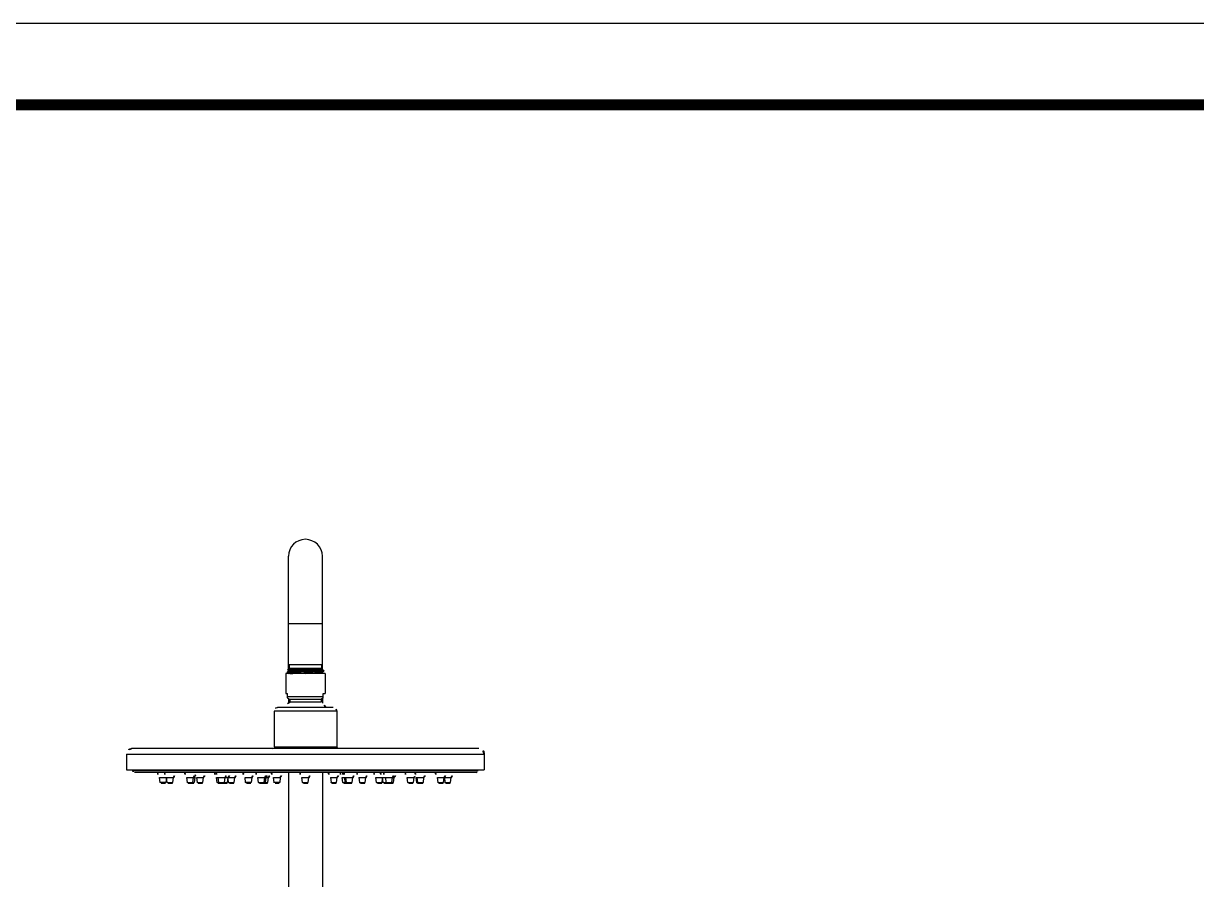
# Model space of a CAD drawing. Extents: x 16296660632 to 16296678915, y -37409619871 to -37409615350.
# Drawn here: x 16296676040 to 16296676695, y -37409617069 to -37409616590 of the extents above; entities that cross this region are included whole.
import ezdxf

# ---------------------------------------------------------------- set-up
doc = ezdxf.new("R2010")
doc.units = 0
doc.header["$LTSCALE"] = 10
doc.header["$MEASUREMENT"] = 0
doc.layers.get('0').update_dxf_attribs({"linetype": 'CONTINUOUS'})

msp = doc.modelspace()

# ---------------------------------------------------------------- linework, layer by layer
at = {"ltscale": 0.5}
for p, q in [((16296676187.563299, -37409616951.000816), (16296676187.563299, -37409616887.950821)), ((16296676206.563299, -37409616951.391502), (16296676206.563299, -37409616887.950821)), ((16296676187.563299, -37409616925.450821), (16296676206.563299, -37409616925.450821)), ((16296676186.063299, -37409616953.500816), (16296676186.063299, -37409616964.700821)), ((16296676208.063299, -37409616953.500816), (16296676186.063299, -37409616953.500816)), ((16296676186.813299, -37409616952.731987), (16296676186.825291, -37409616952.718132)), ((16296676186.813299, -37409616952.731987), (16296676186.813299, -37409616953.03199)), ((16296676187.825609, -37409616952.139847), (16296676186.825291, -37409616952.718132)), ((16296676186.825291, -37409616953.045853), (16296676187.61232, -37409616953.500816)), ((16296676188.063299, -37409616950.500816), (16296676187.14222, -37409616951.421898)), ((16296676187.14222, -37409616951.421898), (16296676187.145531, -37409616951.430962)), ((16296676187.145531, -37409616951.430962), (16296676187.825609, -37409616951.824127)), ((16296676187.563299, -37409616951.672478), (16296676187.563299, -37409616952.291496)), ((16296676187.56657, -37409616948.500816), (16296676206.56003, -37409616948.500816)), ((16296676188.063299, -37409616948.500816), (16296676188.063299, -37409616950.500816)), ((16296676188.063299, -37409616950.500816), (16296676206.063299, -37409616950.500816)), ((16296676206.063299, -37409616948.500816), (16296676206.063299, -37409616950.500816)), ((16296676206.063299, -37409616950.500816), (16296676206.41379, -37409616950.851318)), ((16296676206.30098, -37409616950.924141), (16296676206.41029, -37409616950.860939)), ((16296676207.30131, -37409616951.818138), (16296676206.30098, -37409616951.239853)), ((16296676206.30098, -37409616952.724136), (16296676207.30131, -37409616952.145851)), ((16296676207.09837, -37409616953.500816), (16296676206.30098, -37409616953.039848)), ((16296676206.41029, -37409616950.860939), (16296676206.41379, -37409616950.851318)), ((16296676206.563299, -37409616952.572479), (16296676206.563299, -37409616953.191513)), ((16296676207.313299, -37409616951.831993), (16296676207.30131, -37409616951.818138)), ((16296676207.313299, -37409616952.131989), (16296676207.30131, -37409616952.145851)), ((16296676207.313299, -37409616951.831993), (16296676207.313299, -37409616952.131989)), ((16296676208.063299, -37409616953.500816), (16296676208.063299, -37409616964.700821)), ((16296676186.063299, -37409616964.700821), (16296676187.063299, -37409616964.700821)), ((16296676187.063299, -37409616967.167488), (16296676187.063299, -37409616964.700821)), ((16296676207.063299, -37409616966.500816), (16296676187.063299, -37409616966.500816)), ((16296676207.063299, -37409616967.167488), (16296676207.063299, -37409616964.700821)), ((16296676207.063299, -37409616964.700821), (16296676208.063299, -37409616964.700821)), ((16296676212.563299, -37409616972.500816), (16296676181.563299, -37409616972.500816)), ((16296676187.063299, -37409616967.167488), (16296676188.313299, -37409616968.000816)), ((16296676187.563299, -37409616967.500816), (16296676187.563299, -37409616970.039886)), ((16296676188.313299, -37409616968.000816), (16296676188.313299, -37409616969.500816)), ((16296676205.813299, -37409616968.000816), (16296676188.313299, -37409616968.000816)), ((16296676205.813299, -37409616969.500816), (16296676188.313299, -37409616969.500816)), ((16296676207.063299, -37409616967.167488), (16296676205.813299, -37409616968.000816)), ((16296676205.813299, -37409616968.000816), (16296676205.813299, -37409616969.500816)), ((16296676206.563299, -37409616967.500816), (16296676206.563299, -37409616970.039886)), ((16296676179.563299, -37409616974.500816), (16296676179.563299, -37409616994.500816)), ((16296676214.563299, -37409616974.500816), (16296676179.563299, -37409616974.500816)), ((16296676214.563299, -37409616974.500816), (16296676214.563299, -37409616994.500816)), ((16296676097.063299, -37409616998.500816), (16296676097.063299, -37409617007.300827)), ((16296676097.063299, -37409616998.500816), (16296676297.063299, -37409616998.500816)), ((16296676294.063299, -37409616995.500816), (16296676100.063299, -37409616995.500816)), ((16296676179.563299, -37409616994.500816), (16296676214.563299, -37409616994.500816)), ((16296676297.063299, -37409616998.500816), (16296676297.063299, -37409617007.300827)), ((16296676097.063299, -37409617007.300827), (16296676297.063299, -37409617007.300827)), ((16296676100.563299, -37409617007.300827), (16296676100.563299, -37409617007.800827)), ((16296676100.563299, -37409617007.800827), (16296676293.563299, -37409617007.800827)), ((16296676292.563299, -37409617008.800827), (16296676101.563299, -37409617008.800827)), ((16296676115.93108, -37409617014.362839), (16296676115.585831, -37409617011.600822)), ((16296676115.585831, -37409617011.600822), (16296676119.38583, -37409617011.600822)), ((16296676119.38583, -37409617011.600822), (16296676119.040569, -37409617014.362839)), ((16296676119.82588, -37409617014.362839), (16296676119.480631, -37409617011.600822)), ((16296676119.480631, -37409617011.600822), (16296676123.280621, -37409617011.600822)), ((16296676122.935369, -37409617014.362839), (16296676123.280621, -37409617011.600822)), ((16296676131.129021, -37409617014.362839), (16296676130.78377, -37409617011.600822)), ((16296676130.78377, -37409617011.600822), (16296676135.301319, -37409617011.600822)), ((16296676134.23852, -37409617014.362839), (16296676134.583771, -37409617011.600822)), ((16296676135.301319, -37409617011.600822), (16296676134.95607, -37409617014.362839)), ((16296676136.692551, -37409617014.362839), (16296676136.3473, -37409617011.600822)), ((16296676136.3473, -37409617011.600822), (16296676140.147301, -37409617011.600822)), ((16296676139.80205, -37409617014.362839), (16296676140.147301, -37409617011.600822)), ((16296676147.76207, -37409617014.362839), (16296676147.416809, -37409617011.600822)), ((16296676147.416809, -37409617011.600822), (16296676157.61363, -37409617011.600822)), ((16296676148.734091, -37409617014.362839), (16296676148.38883, -37409617011.600822)), ((16296676151.84358, -37409617014.362839), (16296676152.188829, -37409617011.600822)), ((16296676153.60223, -37409617014.362839), (16296676153.947479, -37409617011.600822)), ((16296676154.15888, -37409617014.362839), (16296676153.88056, -37409617012.13623)), ((16296676157.268379, -37409617014.362839), (16296676157.61363, -37409617011.600822)), ((16296676163.677561, -37409617014.362839), (16296676163.33231, -37409617011.600822)), ((16296676163.33231, -37409617011.600822), (16296676167.132311, -37409617011.600822)), ((16296676167.132311, -37409617011.600822), (16296676166.78706, -37409617014.362839)), ((16296676170.917761, -37409617014.362839), (16296676170.57251, -37409617011.600822)), ((16296676170.57251, -37409617011.600822), (16296676176.455391, -37409617011.600822)), ((16296676174.02725, -37409617014.362839), (16296676174.372511, -37409617011.600822)), ((16296676174.255659, -37409617014.362839), (16296676174.60091, -37409617011.600822)), ((16296676174.744801, -37409617014.362839), (16296676175.090059, -37409617011.600822)), ((16296676176.11014, -37409617014.362839), (16296676176.455391, -37409617011.600822)), ((16296676179.59306, -37409617014.362839), (16296676179.247801, -37409617011.600822)), ((16296676179.247801, -37409617011.600822), (16296676183.0478, -37409617011.600822)), ((16296676183.0478, -37409617011.600822), (16296676182.702551, -37409617014.362839)), ((16296676187.563299, -37409617008.800827), (16296676187.563299, -37409617135.650833)), ((16296676195.508551, -37409617014.362839), (16296676195.1633, -37409617011.600822)), ((16296676195.1633, -37409617011.600822), (16296676198.963301, -37409617011.600822)), ((16296676198.61805, -37409617014.362839), (16296676198.963301, -37409617011.600822)), ((16296676206.563299, -37409617008.800827), (16296676206.563299, -37409617135.650833)), ((16296676211.078791, -37409617011.600822), (16296676211.42404, -37409617014.362839)), ((16296676211.078791, -37409617011.600822), (16296676214.87879, -37409617011.600822)), ((16296676214.533541, -37409617014.362839), (16296676214.87879, -37409617011.600822)), ((16296676218.01646, -37409617014.362839), (16296676217.671209, -37409617011.600822)), ((16296676217.671209, -37409617011.600822), (16296676223.55409, -37409617011.600822)), ((16296676219.38179, -37409617014.362839), (16296676219.036539, -37409617011.600822)), ((16296676219.87093, -37409617014.362839), (16296676219.525681, -37409617011.600822)), ((16296676220.09934, -37409617014.362839), (16296676219.754089, -37409617011.600822)), ((16296676223.208839, -37409617014.362839), (16296676223.55409, -37409617011.600822)), ((16296676226.994289, -37409617011.600822), (16296676227.33954, -37409617014.362839)), ((16296676226.994289, -37409617011.600822), (16296676230.794291, -37409617011.600822)), ((16296676230.44903, -37409617014.362839), (16296676230.794291, -37409617011.600822)), ((16296676236.858219, -37409617014.362839), (16296676236.51296, -37409617011.600822)), ((16296676236.51296, -37409617011.600822), (16296676246.70978, -37409617011.600822)), ((16296676239.96771, -37409617014.362839), (16296676240.24604, -37409617012.13623)), ((16296676240.52437, -37409617014.362839), (16296676240.17911, -37409617011.600822)), ((16296676242.28301, -37409617014.362839), (16296676241.937759, -37409617011.600822)), ((16296676245.392509, -37409617014.362839), (16296676245.737761, -37409617011.600822)), ((16296676246.364531, -37409617014.362839), (16296676246.70978, -37409617011.600822)), ((16296676254.324551, -37409617014.362839), (16296676253.9793, -37409617011.600822)), ((16296676253.9793, -37409617011.600822), (16296676257.779289, -37409617011.600822)), ((16296676257.43404, -37409617014.362839), (16296676257.779289, -37409617011.600822)), ((16296676258.825279, -37409617011.600822), (16296676259.17053, -37409617014.362839)), ((16296676258.825279, -37409617011.600822), (16296676263.342819, -37409617011.600822)), ((16296676259.888081, -37409617014.362839), (16296676259.54282, -37409617011.600822)), ((16296676262.99757, -37409617014.362839), (16296676263.342819, -37409617011.600822)), ((16296676271.191219, -37409617014.362839), (16296676270.84597, -37409617011.600822)), ((16296676270.84597, -37409617011.600822), (16296676274.645969, -37409617011.600822)), ((16296676274.30072, -37409617014.362839), (16296676274.645969, -37409617011.600822)), ((16296676274.74077, -37409617011.600822), (16296676275.08602, -37409617014.362839)), ((16296676274.74077, -37409617011.600822), (16296676278.54077, -37409617011.600822)), ((16296676278.19552, -37409617014.362839), (16296676278.54077, -37409617011.600822)), ((16296676293.563299, -37409617007.300827), (16296676293.563299, -37409617007.800827)), ((16296676119.040569, -37409617014.362839), (16296676115.93108, -37409617014.362839)), ((16296676116.427219, -37409617014.800827), (16296676118.544439, -37409617014.800827)), ((16296676119.82588, -37409617014.362839), (16296676122.935369, -37409617014.362839)), ((16296676120.32225, -37409617014.800827), (16296676122.438999, -37409617014.800827)), ((16296676131.129021, -37409617014.362839), (16296676134.95607, -37409617014.362839)), ((16296676131.625811, -37409617014.800827), (16296676133.74173, -37409617014.800827)), ((16296676133.801929, -37409617014.800827), (16296676134.45993, -37409617014.800827)), ((16296676136.692551, -37409617014.362839), (16296676139.80205, -37409617014.362839)), ((16296676137.1887, -37409617014.800827), (16296676139.305901, -37409617014.800827)), ((16296676147.76207, -37409617014.362839), (16296676153.60223, -37409617014.362839)), ((16296676148.258209, -37409617014.800827), (16296676153.106091, -37409617014.800827)), ((16296676154.15888, -37409617014.362839), (16296676157.268379, -37409617014.362839)), ((16296676154.655479, -37409617014.800827), (16296676156.77178, -37409617014.800827)), ((16296676166.78706, -37409617014.362839), (16296676163.677561, -37409617014.362839)), ((16296676164.1737, -37409617014.800827), (16296676166.29092, -37409617014.800827)), ((16296676170.917761, -37409617014.362839), (16296676176.11014, -37409617014.362839)), ((16296676171.414169, -37409617014.800827), (16296676175.61397, -37409617014.800827)), ((16296676182.702551, -37409617014.362839), (16296676179.59306, -37409617014.362839)), ((16296676180.089199, -37409617014.800827), (16296676182.206409, -37409617014.800827)), ((16296676195.508551, -37409617014.362839), (16296676198.61805, -37409617014.362839)), ((16296676196.004721, -37409617014.800827), (16296676198.12191, -37409617014.800827)), ((16296676211.42404, -37409617014.362839), (16296676214.533541, -37409617014.362839)), ((16296676211.920179, -37409617014.800827), (16296676214.037399, -37409617014.800827)), ((16296676218.01646, -37409617014.362839), (16296676223.208839, -37409617014.362839)), ((16296676218.5126, -37409617014.800827), (16296676222.712311, -37409617014.800827)), ((16296676227.33954, -37409617014.362839), (16296676230.44903, -37409617014.362839)), ((16296676227.83568, -37409617014.800827), (16296676229.9529, -37409617014.800827)), ((16296676236.858219, -37409617014.362839), (16296676239.96771, -37409617014.362839)), ((16296676237.354691, -37409617014.800827), (16296676239.471239, -37409617014.800827)), ((16296676240.52437, -37409617014.362839), (16296676246.364531, -37409617014.362839)), ((16296676241.020519, -37409617014.800827), (16296676245.868389, -37409617014.800827)), ((16296676254.324551, -37409617014.362839), (16296676257.43404, -37409617014.362839)), ((16296676254.8207, -37409617014.800827), (16296676256.937889, -37409617014.800827)), ((16296676259.17053, -37409617014.362839), (16296676262.99757, -37409617014.362839)), ((16296676259.66667, -37409617014.800827), (16296676262.50095, -37409617014.800827)), ((16296676271.191219, -37409617014.362839), (16296676274.30072, -37409617014.362839)), ((16296676271.688009, -37409617014.800827), (16296676273.80393, -37409617014.800827)), ((16296676275.08602, -37409617014.362839), (16296676278.19552, -37409617014.362839)), ((16296676275.582161, -37409617014.800827), (16296676277.699381, -37409617014.800827))]:
    msp.add_line(p, q, dxfattribs=at)
msp.add_lwpolyline([(16296675383.89217, -37409618552.346237), (16296678062.106159, -37409618552.346237), (16296678062.106159, -37409616589.968231), (16296675383.89217, -37409616589.968231)], close=True, dxfattribs=at)
at = {"color": 5, "linetype": 'ByBlock', "lineweight": 200, "const_width": 6.171}
msp.add_lwpolyline([(16296675426.9583, -37409618468.318962), (16296678018.778299, -37409618468.318962), (16296678018.778299, -37409616635.531967), (16296675426.9583, -37409616635.531967)], close=True, dxfattribs=at)
at = {"ltscale": 0.5}
for points in [[(16296676187.825609, -37409616951.824127), (16296676187.84057, -37409616951.834251), (16296676187.87989, -37409616951.877037), (16296676187.911831, -37409616951.96875), (16296676187.891041, -37409616952.067932), (16296676187.8484, -37409616952.123268), (16296676187.82567, -37409616952.139816)], [(16296676206.30093, -37409616951.239807), (16296676206.278191, -37409616951.223267), (16296676206.235559, -37409616951.167931), (16296676206.21476, -37409616951.068748), (16296676206.2467, -37409616950.977043), (16296676206.28602, -37409616950.93425), (16296676206.300989, -37409616950.924133)], [(16296676206.30093, -37409616953.039818), (16296676206.278191, -37409616953.02327), (16296676206.235559, -37409616952.967934), (16296676206.21476, -37409616952.868736), (16296676206.2467, -37409616952.777031), (16296676206.28602, -37409616952.734253), (16296676206.300989, -37409616952.724129)]]:
    msp.add_lwpolyline(points, dxfattribs=at)
for centre, radius, start, end in [((16296676197.063299, -37409616887.950821), 9.5, 0, 180), ((16296676181.563299, -37409616974.500816), 2, 90, 180), ((16296676191.64575, -37409616975.315987), 6.702337, 119.815475285, 155.163599705), ((16296676202.48085, -37409616975.315987), 6.702337, 24.836400295, 60.184524715), ((16296676212.563299, -37409616974.500816), 2, 0, 90), ((16296676100.063299, -37409616998.500816), 3, 90, 180), ((16296676178.563299, -37409616994.500816), 1, 270, 0), ((16296676215.563299, -37409616994.500816), 1, 180, 270), ((16296676294.063299, -37409616998.500816), 3, 0, 90), ((16296676101.563299, -37409617007.800827), 1, 180, 270), ((16296676118.599461, -37409617008.800827), 4.113636, 180, 222.895491975), ((16296676122.494261, -37409617008.800827), 4.113636, 180, 222.895491975), ((16296676116.37219, -37409617008.800827), 4.113636, 317.104508025, 317.877759843), ((16296676120.266991, -37409617008.800827), 4.113636, 317.104508025, 0), ((16296676133.797409, -37409617008.800827), 4.113636, 180, 222.895491975), ((16296676131.570141, -37409617008.800827), 4.113636, 317.104508025, 0), ((16296676132.28768, -37409617008.800827), 4.113636, 317.104508025, 329.605987769), ((16296676139.360941, -37409617008.800827), 4.113636, 197.76643762, 222.895491975), ((16296676137.133659, -37409617008.800827), 4.113636, 317.104508025, 0), ((16296676150.43045, -37409617008.800827), 4.113636, 180, 222.895491975), ((16296676151.40247, -37409617008.800827), 4.113636, 180, 222.895491975), ((16296676149.1752, -37409617008.800827), 4.113636, 317.104508025, 0), ((16296676150.933849, -37409617008.800827), 4.113636, 317.104508025, 0), ((16296676154.599991, -37409617008.800827), 4.113636, 317.104508025, 0), ((16296676166.345949, -37409617008.800827), 4.113636, 180, 222.895491975), ((16296676164.11867, -37409617008.800827), 4.113636, 317.104508025, 0), ((16296676173.58614, -37409617008.800827), 4.113636, 180, 222.895491975), ((16296676171.35887, -37409617008.800827), 4.113636, 317.104508025, 0), ((16296676171.58728, -37409617008.800827), 4.113636, 317.104508025, 0), ((16296676172.07642, -37409617008.800827), 4.113636, 317.104508025, 0), ((16296676173.44175, -37409617008.800827), 4.113636, 317.104508025, 0), ((16296676182.26144, -37409617008.800827), 4.113636, 180, 222.895491975), ((16296676180.03417, -37409617008.800827), 4.113636, 317.104508025, 0), ((16296676198.176929, -37409617008.800827), 4.113636, 180, 222.895491975), ((16296676195.949659, -37409617008.800827), 4.113636, 317.104508025, 0), ((16296676214.09243, -37409617008.800827), 4.113636, 180, 222.895491975), ((16296676211.86516, -37409617008.800827), 4.113636, 317.104508025, 0), ((16296676220.684839, -37409617008.800827), 4.113636, 180, 222.895491975), ((16296676222.050171, -37409617008.800827), 4.113636, 180, 222.895491975), ((16296676222.53932, -37409617008.800827), 4.113636, 180, 222.895491975), ((16296676222.767719, -37409617008.800827), 4.113636, 180, 222.895491975), ((16296676220.540449, -37409617008.800827), 4.113636, 317.104508025, 0), ((16296676230.007919, -37409617008.800827), 4.113636, 180, 222.895491975), ((16296676227.780649, -37409617008.800827), 4.113636, 317.104508025, 0), ((16296676239.5266, -37409617008.800827), 4.113636, 180, 222.895491975), ((16296676243.192751, -37409617008.800827), 4.113636, 180, 222.895491975), ((16296676244.951401, -37409617008.800827), 4.113636, 180, 222.895491975), ((16296676242.724119, -37409617008.800827), 4.113636, 317.104508025, 0), ((16296676243.69614, -37409617008.800827), 4.113636, 317.104508025, 0), ((16296676256.992929, -37409617008.800827), 4.113636, 180, 222.895491975), ((16296676254.765659, -37409617008.800827), 4.113636, 317.104508025, 342.23356238), ((16296676261.838909, -37409617008.800827), 4.113636, 210.394012231, 222.895491975), ((16296676262.556459, -37409617008.800827), 4.113636, 180, 222.895491975), ((16296676260.329189, -37409617008.800827), 4.113636, 317.104508025, 0), ((16296676273.85961, -37409617008.800827), 4.113636, 180, 222.895491975), ((16296676271.63233, -37409617008.800827), 4.113636, 317.104508025, 0), ((16296676277.75441, -37409617008.800827), 4.113636, 222.122240157, 222.895491975), ((16296676275.52713, -37409617008.800827), 4.113636, 317.104508025, 0), ((16296676292.563299, -37409617007.800827), 1, 270, 0), ((16296676116.427219, -37409617014.300827), 0.5, 187.124813025, 270), ((16296676118.544439, -37409617014.300827), 0.5, 270, 352.875186975), ((16296676120.32202, -37409617014.300827), 0.5, 187.124813025, 270), ((16296676122.43923, -37409617014.300827), 0.5, 270, 352.875186975), ((16296676131.62516, -37409617014.300827), 0.5, 187.124813025, 270), ((16296676133.74238, -37409617014.300827), 0.5, 270, 352.875186975), ((16296676134.45993, -37409617014.300827), 0.5, 270, 352.875186975), ((16296676137.18869, -37409617014.300827), 0.5, 187.124813025, 270), ((16296676139.30591, -37409617014.300827), 0.5, 270, 352.875186975), ((16296676148.258209, -37409617014.300827), 0.5, 187.124813025, 270), ((16296676149.230221, -37409617014.300827), 0.5, 187.124813025, 270), ((16296676151.347441, -37409617014.300827), 0.5, 270, 352.875186975), ((16296676153.106091, -37409617014.300827), 0.5, 270, 352.875186975), ((16296676154.65502, -37409617014.300827), 0.5, 187.124813025, 270), ((16296676156.77224, -37409617014.300827), 0.5, 270, 352.875186975), ((16296676164.1737, -37409617014.300827), 0.5, 187.124813025, 270), ((16296676166.29092, -37409617014.300827), 0.5, 270, 352.875186975), ((16296676171.4139, -37409617014.300827), 0.5, 187.124813025, 270), ((16296676173.531111, -37409617014.300827), 0.5, 270, 352.875186975), ((16296676173.75952, -37409617014.300827), 0.5, 270, 352.875186975), ((16296676174.248659, -37409617014.300827), 0.5, 270, 352.875186975), ((16296676175.614, -37409617014.300827), 0.5, 270, 352.875186975), ((16296676180.089199, -37409617014.300827), 0.5, 187.124813025, 270), ((16296676182.206409, -37409617014.300827), 0.5, 270, 352.875186975), ((16296676196.00469, -37409617014.300827), 0.5, 187.124813025, 270), ((16296676198.12191, -37409617014.300827), 0.5, 270, 352.875186975), ((16296676211.920179, -37409617014.300827), 0.5, 187.124813025, 270), ((16296676214.037399, -37409617014.300827), 0.5, 270, 352.875186975), ((16296676218.5126, -37409617014.300827), 0.5, 187.124813025, 270), ((16296676219.87793, -37409617014.300827), 0.5, 187.124813025, 270), ((16296676220.367069, -37409617014.300827), 0.5, 187.124813025, 270), ((16296676220.59548, -37409617014.300827), 0.5, 187.124813025, 270), ((16296676222.7127, -37409617014.300827), 0.5, 270, 352.875186975), ((16296676227.83568, -37409617014.300827), 0.5, 187.124813025, 270), ((16296676229.9529, -37409617014.300827), 0.5, 270, 352.875186975), ((16296676237.354361, -37409617014.300827), 0.5, 187.124813025, 270), ((16296676239.471569, -37409617014.300827), 0.5, 270, 352.875186975), ((16296676241.0205, -37409617014.300827), 0.5, 187.124813025, 270), ((16296676242.77915, -37409617014.300827), 0.5, 187.124813025, 270), ((16296676244.89637, -37409617014.300827), 0.5, 270, 352.875186975), ((16296676245.868389, -37409617014.300827), 0.5, 270, 352.875186975), ((16296676254.82069, -37409617014.300827), 0.5, 187.124813025, 270), ((16296676256.937901, -37409617014.300827), 0.5, 270, 352.875186975), ((16296676259.66667, -37409617014.300827), 0.5, 187.124813025, 270), ((16296676260.38422, -37409617014.300827), 0.5, 187.124813025, 270), ((16296676262.501431, -37409617014.300827), 0.5, 270, 352.875186975), ((16296676271.687361, -37409617014.300827), 0.5, 187.124813025, 270), ((16296676273.804581, -37409617014.300827), 0.5, 270, 352.875186975), ((16296676275.582161, -37409617014.300827), 0.5, 187.124813025, 270), ((16296676277.699381, -37409617014.300827), 0.5, 270, 352.875186975)]:
    msp.add_arc(centre, radius, start, end, dxfattribs=at)
for points, knots in [([(16296676207.28463, -37409616952.153419), (16296676207.268921, -37409616952.159302), (16296676207.228901, -37409616952.169479), (16296676207.157009, -37409616952.182693), (16296676207.06197, -37409616952.196022), (16296676206.944071, -37409616952.209503), (16296676206.803499, -37409616952.223053), (16296676206.57181, -37409616952.242371), (16296676206.22827, -37409616952.265831), (16296676205.753679, -37409616952.292793), (16296676205.19935, -37409616952.319862), (16296676204.57036, -37409616952.347023), (16296676203.87248, -37409616952.374229), (16296676203.11211, -37409616952.401482), (16296676201.994011, -37409616952.43885), (16296676200.496571, -37409616952.484741), (16296676198.619129, -37409616952.538597), (16296676196.6847, -37409616952.592506), (16296676194.764139, -37409616952.646423), (16296676193.20435, -37409616952.692108), (16296676192.01613, -37409616952.72924), (16296676191.189051, -37409616952.756523), (16296676190.41589, -37409616952.783783), (16296676189.70372, -37409616952.810997), (16296676189.059099, -37409616952.838173), (16296676188.487921, -37409616952.865257), (16296676187.99543, -37409616952.89225), (16296676187.636391, -37409616952.91571), (16296676187.39188, -37409616952.934967), (16296676187.241461, -37409616952.94854), (16296676187.113569, -37409616952.962044), (16296676187.00848, -37409616952.975487), (16296676186.93539, -37409616952.987228), (16296676186.888531, -37409616952.997063), (16296676186.86216, -37409616953.003723), (16296676186.841129, -37409616953.010582), (16296676186.824909, -37409616953.017593), (16296676186.813311, -37409616953.025963), (16296676186.813299, -37409616953.03199)], [0, 0, 0, 0, 0.0024550201, 0.006018952, 0.0106981341, 0.0164890721, 0.0233803587, 0.0313582579, 0.0505041025, 0.073756017, 0.1009034219, 0.1317000809, 0.16586411, 0.203082542, 0.2430152713, 0.3295372035, 0.4222646831, 0.5178042356, 0.6126594215, 0.703358924, 0.7461038087, 0.7865842041, 0.8244284726, 0.8592905645, 0.8908516947, 0.9188224747, 0.9429485565, 0.9630117749, 0.9714614604, 0.978832079, 0.9851074747, 0.9902752656, 0.9943293066, 0.9959383246, 0.9972697147, 0.9983269683, 0.9991180682, 1, 1, 1, 1]), ([(16296676186.813299, -37409616953.03199), (16296676186.813299, -37409616953.033173), (16296676186.814871, -37409616953.039482), (16296676186.820869, -37409616953.043297), (16296676186.825291, -37409616953.045853)], [0, 0, 0, 0, 0.1879711207, 1, 1, 1, 1]), ([(16296676186.825291, -37409616952.718132), (16296676186.83005, -37409616952.715393), (16296676186.84189, -37409616952.710243), (16296676186.87361, -37409616952.700127), (16296676186.92844, -37409616952.688377), (16296676187.011921, -37409616952.674957), (16296676187.118839, -37409616952.661438), (16296676187.24893, -37409616952.647797), (16296676187.467779, -37409616952.62825), (16296676187.79674, -37409616952.604584), (16296676188.255659, -37409616952.577438), (16296676188.796789, -37409616952.550171), (16296676189.415091, -37409616952.522797), (16296676190.10479, -37409616952.495369), (16296676190.859449, -37409616952.467888), (16296676191.974661, -37409616952.430153), (16296676193.473921, -37409616952.383842), (16296676195.359261, -37409616952.329536), (16296676197.3081, -37409616952.275192), (16296676199.24782, -37409616952.22084), (16296676200.82568, -37409616952.174782), (16296676202.02927, -37409616952.137337), (16296676202.86797, -37409616952.109833), (16296676203.652479, -37409616952.082336), (16296676204.375481, -37409616952.054893), (16296676205.03021, -37409616952.027481), (16296676205.610571, -37409616952.000153), (16296676206.111151, -37409616951.972931), (16296676206.47617, -37409616951.949272), (16296676206.7248, -37409616951.929848), (16296676206.877781, -37409616951.916161), (16296676207.00786, -37409616951.902542), (16296676207.11475, -37409616951.888977), (16296676207.189091, -37409616951.877136), (16296676207.236759, -37409616951.867233), (16296676207.26358, -37409616951.860512), (16296676207.284981, -37409616951.853592), (16296676207.301451, -37409616951.846527), (16296676207.31329, -37409616951.838097), (16296676207.313299, -37409616951.831993)], [0, 0, 0, 0, 0.0008031811, 0.0018774122, 0.0048651208, 0.0089849323, 0.0142370828, 0.0206147072, 0.0281040908, 0.0463532334, 0.0688210284, 0.0953021739, 0.1255515017, 0.159287372, 0.1961963603, 0.2359349436, 0.3223945863, 0.4154495666, 0.5116355136, 0.6073716051, 0.6990937413, 0.7423733057, 0.7833881026, 0.8217551858, 0.8571175537, 0.8891462231, 0.9175425809, 0.9420435864, 0.9624238711, 0.9710085865, 0.9784976036, 0.9848738018, 0.9901251143, 0.9942444577, 0.9958789392, 0.997231214, 0.998304895, 0.9991078658, 1, 1, 1, 1]), ([(16296676197.063299, -37409616951.136612), (16296676196.42631, -37409616951.148613), (16296676195.17502, -37409616951.172112), (16296676193.632641, -37409616951.201988), (16296676192.450661, -37409616951.226212), (16296676191.62352, -37409616951.244011), (16296676190.847691, -37409616951.261757), (16296676190.130569, -37409616951.279457), (16296676189.478979, -37409616951.297089), (16296676188.89905, -37409616951.314651), (16296676188.463131, -37409616951.329773), (16296676188.154249, -37409616951.342056), (16296676187.953739, -37409616951.350853), (16296676187.7747, -37409616951.359627), (16296676187.617531, -37409616951.36837), (16296676187.48258, -37409616951.377083), (16296676187.37015, -37409616951.385719), (16296676187.280479, -37409616951.394287), (16296676187.22006, -37409616951.401787), (16296676187.183371, -37409616951.408157), (16296676187.16433, -37409616951.412399), (16296676187.15383, -37409616951.415703), (16296676187.142229, -37409616951.421898)], [0, 0, 0, 0, 0.192669158, 0.3784719121, 0.4665233845, 0.5501899487, 0.6286684455, 0.7012080827, 0.7671223494, 0.8257905897, 0.8766639149, 0.8990293307, 0.9192752328, 0.93735841, 0.9532383, 0.9668782457, 0.9782524783, 0.9873383956, 0.9941210419, 0.9966496171, 0.9986064133, 1, 1, 1, 1]), ([(16296676187.825609, -37409616951.824127), (16296676187.82222, -37409616951.822166), (16296676187.81675, -37409616951.818611), (16296676187.811279, -37409616951.810501), (16296676187.814039, -37409616951.801598), (16296676187.822651, -37409616951.794807), (16296676187.835831, -37409616951.787949), (16296676187.854509, -37409616951.781143), (16296676187.878599, -37409616951.774246), (16296676187.908199, -37409616951.767319), (16296676187.943291, -37409616951.760361), (16296676188.000919, -37409616951.750473), (16296676188.086639, -37409616951.738411), (16296676188.20574, -37409616951.724564), (16296676188.346149, -37409616951.71067), (16296676188.507561, -37409616951.696739), (16296676188.689569, -37409616951.682777), (16296676188.891741, -37409616951.6688), (16296676189.20015, -37409616951.649353), (16296676189.632059, -37409616951.625412), (16296676190.20303, -37409616951.59761), (16296676190.84005, -37409616951.569763), (16296676191.537001, -37409616951.541862), (16296676192.287161, -37409616951.513931), (16296676193.083321, -37409616951.485977), (16296676193.91781, -37409616951.458008), (16296676195.083599, -37409616951.420303), (16296676196.57424, -37409616951.373848), (16296676198.362761, -37409616951.318657), (16296676200.101339, -37409616951.263542), (16296676201.488359, -37409616951.21656), (16296676202.5231, -37409616951.178268), (16296676203.225201, -37409616951.150368), (16296676203.86797, -37409616951.122513), (16296676204.44521, -37409616951.094704), (16296676204.95138, -37409616951.067001), (16296676205.381599, -37409616951.039421), (16296676205.690639, -37409616951.015404), (16296676205.896761, -37409616950.995537), (16296676206.019791, -37409616950.981697), (16296676206.121229, -37409616950.967918), (16296676206.201071, -37409616950.954376), (16296676206.258829, -37409616950.940948), (16296676206.28997, -37409616950.930496), (16296676206.30098, -37409616950.924141)], [0, 0, 0, 0, 0.0006315455, 0.0010623746, 0.0014532806, 0.0020011751, 0.0027933328, 0.003858481, 0.0052076856, 0.0068453843, 0.0087734135, 0.0109924101, 0.0163027369, 0.022770854, 0.0303829236, 0.0391229695, 0.048972114, 0.0599061448, 0.0718999242, 0.0989512912, 0.129867928, 0.1643534348, 0.2020779152, 0.2426787544, 0.2857652798, 0.3309238134, 0.377719908, 0.4744121637, 0.5721302921, 0.6671227363, 0.755743207, 0.7965876151, 0.8345904578, 0.8693870277, 0.9006425122, 0.9280582868, 0.9513734927, 0.970366784, 0.978186816, 0.9848644342, 0.9903877569, 0.9947476598, 0.9979441558, 1, 1, 1, 1]), ([(16296676187.82568, -37409616952.139816), (16296676187.8367, -37409616952.133453), (16296676187.867861, -37409616952.123009), (16296676187.92568, -37409616952.109581), (16296676188.00556, -37409616952.096031), (16296676188.10704, -37409616952.082253), (16296676188.23012, -37409616952.068413), (16296676188.436291, -37409616952.048561), (16296676188.74538, -37409616952.024529), (16296676189.175671, -37409616951.996964), (16296676189.6819, -37409616951.969254), (16296676190.25919, -37409616951.941452), (16296676190.901991, -37409616951.913597), (16296676191.60412, -37409616951.885689), (16296676192.63888, -37409616951.847397), (16296676194.0259, -37409616951.800423), (16296676195.764469, -37409616951.7453), (16296676197.55294, -37409616951.690117), (16296676199.043539, -37409616951.643669), (16296676200.20927, -37409616951.605957), (16296676201.04372, -37409616951.577988), (16296676201.83983, -37409616951.550041), (16296676202.589951, -37409616951.52211), (16296676203.28685, -37409616951.494209), (16296676203.92383, -37409616951.466347), (16296676204.494749, -37409616951.43856), (16296676204.92662, -37409616951.414619), (16296676205.235001, -37409616951.395172), (16296676205.43716, -37409616951.381203), (16296676205.61915, -37409616951.367233), (16296676205.78054, -37409616951.353302), (16296676205.92094, -37409616951.339409), (16296676206.04002, -37409616951.325569), (16296676206.125719, -37409616951.313507), (16296676206.18335, -37409616951.303612), (16296676206.21843, -37409616951.296661), (16296676206.24803, -37409616951.289726), (16296676206.2721, -37409616951.282829), (16296676206.290779, -37409616951.276016), (16296676206.303961, -37409616951.269173), (16296676206.312559, -37409616951.262383), (16296676206.315319, -37409616951.253471), (16296676206.309839, -37409616951.245369), (16296676206.304359, -37409616951.241798), (16296676206.30098, -37409616951.239853)], [0, 0, 0, 0, 0.0020576209, 0.0052568825, 0.0096195369, 0.0151445322, 0.0218247646, 0.0296471807, 0.0486442743, 0.0719626175, 0.0993820052, 0.1306400772, 0.1654383657, 0.2034432334, 0.2442888575, 0.3329101849, 0.4279017544, 0.525617682, 0.6223066064, 0.669100465, 0.7142569614, 0.7573412355, 0.7979393511, 0.835661616, 0.8701449, 0.9010587598, 0.9281080324, 0.9401005829, 0.9510340676, 0.9608818265, 0.9696208361, 0.9772325087, 0.983699316, 0.9890088413, 0.991227758, 0.9931556309, 0.994792883, 0.9961413674, 0.9972060957, 0.9979981566, 0.9985460549, 0.9989369299, 0.9993679449, 1, 1, 1, 1]), ([(16296676188.46143, -37409616953.500832), (16296676188.69359, -37409616953.481293), (16296676189.233801, -37409616953.445953), (16296676190.1488, -37409616953.399132), (16296676191.26181, -37409616953.351921), (16296676192.540951, -37409616953.304359), (16296676193.94961, -37409616953.256653), (16296676195.44746, -37409616953.208847), (16296676196.991579, -37409616953.161003), (16296676198.53776, -37409616953.113136), (16296676200.0417, -37409616953.065338), (16296676201.46034, -37409616953.017609), (16296676202.57048, -37409616952.976784), (16296676203.385679, -37409616952.943542), (16296676203.93194, -37409616952.919449), (16296676204.42893, -37409616952.895393), (16296676204.873079, -37409616952.871384), (16296676205.26123, -37409616952.84745), (16296676205.59058, -37409616952.823624), (16296676205.82711, -37409616952.802856), (16296676205.98513, -37409616952.785744), (16296676206.07988, -37409616952.773781), (16296676206.158449, -37409616952.761871), (16296676206.22084, -37409616952.750122), (16296676206.266821, -37409616952.738487), (16296676206.29184, -37409616952.729424), (16296676206.30098, -37409616952.724136)], [0, 0, 0, 0, 0.0391291571, 0.0909106499, 0.1538738796, 0.2262222915, 0.3058878878, 0.3905917601, 0.47791033, 0.565344984, 0.6503937136, 0.7306228825, 0.8037375296, 0.8369644582, 0.8676478571, 0.8955698747, 0.9205298399, 0.9423516036, 0.9608806605, 0.975987759, 0.9822261061, 0.9875741851, 0.9920240921, 0.995573607, 0.9982261773, 1, 1, 1, 1]), ([(16296676197.063299, -37409616951.136612), (16296676197.616249, -37409616951.12619), (16296676198.70363, -37409616951.105629), (16296676200.29071, -37409616951.074516), (16296676201.774389, -37409616951.043381), (16296676203.10911, -37409616951.01226), (16296676204.108931, -37409616950.98526), (16296676204.80356, -37409616950.962959), (16296676205.2356, -37409616950.947151), (16296676205.60309, -37409616950.931381), (16296676205.90307, -37409616950.915787), (16296676206.133051, -37409616950.900291), (16296676206.26268, -37409616950.888397), (16296676206.3153, -37409616950.881432)], [0, 0, 0, 0, 0.1792415854, 0.3524816385, 0.5144643971, 0.6602055244, 0.7851772032, 0.8386188154, 0.8854492019, 0.925292638, 0.9578299119, 0.9827983304, 1, 1, 1, 1]), ([(16296676197.20466, -37409616953.500816), (16296676197.81971, -37409616953.481773), (16296676198.733801, -37409616953.45343), (16296676199.93718, -37409616953.414864), (16296676200.80221, -37409616953.386223), (16296676201.629459, -37409616953.357582), (16296676202.410561, -37409616953.328979), (16296676203.13763, -37409616953.3004), (16296676203.80332, -37409616953.271873), (16296676204.316561, -37409616953.247421), (16296676204.69146, -37409616953.227654), (16296676204.944189, -37409616953.213287), (16296676205.177, -37409616953.198967), (16296676205.389311, -37409616953.184639), (16296676205.58057, -37409616953.170341), (16296676205.750311, -37409616953.156067), (16296676205.89809, -37409616953.141838), (16296676206.02356, -37409616953.127663), (16296676206.11396, -37409616953.115303), (16296676206.17482, -37409616953.105171), (16296676206.21192, -37409616953.098053), (16296676206.243271, -37409616953.09095), (16296676206.268829, -37409616953.08387), (16296676206.288719, -37409616953.076912), (16296676206.302839, -37409616953.06987), (16296676206.31208, -37409616953.063011), (16296676206.315451, -37409616953.053917), (16296676206.310011, -37409616953.045448), (16296676206.30442, -37409616953.04184), (16296676206.30097, -37409616953.039848)], [0, 0, 0, 0, 0.201663333, 0.2997128982, 0.3945809264, 0.4853104071, 0.5709845959, 0.6507399782, 0.723773662, 0.789348771, 0.8191304412, 0.8468063945, 0.872309355, 0.8955732771, 0.9165416673, 0.9351648283, 0.9513952968, 0.9651977589, 0.9765446147, 0.9812903442, 0.9854164857, 0.9889247252, 0.9918190999, 0.994108505, 0.9958135054, 0.9969893204, 0.9978104888, 0.9986947255, 1, 1, 1, 1]), ([(16296676206.3153, -37409616950.881432), (16296676206.32695, -37409616950.879883), (16296676206.34779, -37409616950.876877), (16296676206.37534, -37409616950.871933), (16296676206.39547, -37409616950.867027), (16296676206.406361, -37409616950.863197), (16296676206.41028, -37409616950.860939)], [0, 0, 0, 0, 0.3616171678, 0.6483078367, 0.8605039935, 1, 1, 1, 1]), ([(16296676207.3013, -37409616952.145851), (16296676207.300159, -37409616952.146507), (16296676207.294781, -37409616952.149406), (16296676207.28911, -37409616952.151749), (16296676207.28463, -37409616952.153419)], [0, 0, 0, 0, 0.2170357152, 1, 1, 1, 1])]:
    msp.add_open_spline(points, degree=3, knots=knots, dxfattribs=at)

doc.saveas('drawing.dxf')
